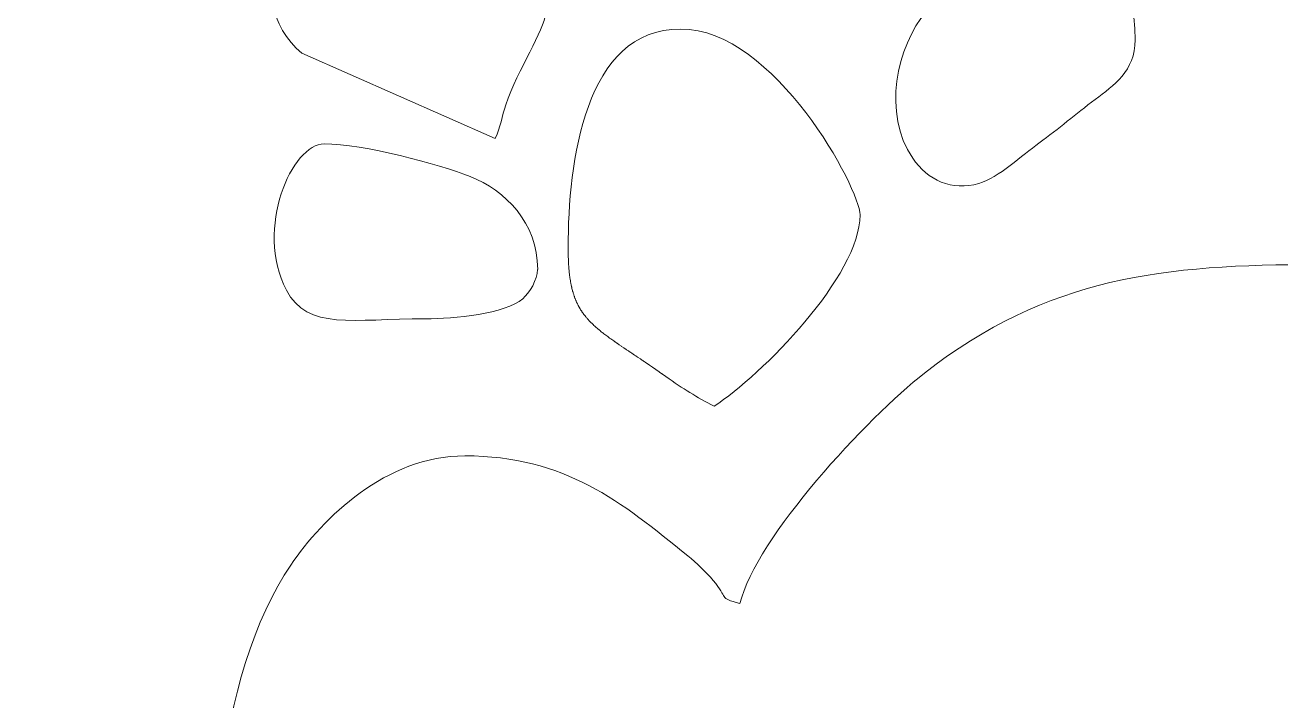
# Model space of a CAD drawing. Header units: centimetres. Extents: x -11.7 to 11.7, y -11.4 to 11.4.
# Drawn here: x 6.334 to 7.071, y -6.797 to -6.4 of the extents above; entities that cross this region are included whole.
import ezdxf

# ---------------------------------------------------------------- set-up
doc = ezdxf.new("R2010")
doc.units = ezdxf.units.CM
doc.header["$MEASUREMENT"] = 0
doc.layers.add('Layer 1', color=7, linetype='Continuous')

msp = doc.modelspace()

# ---------------------------------------------------------------- linework, layer by layer
at = {"layer": 'Layer 1', "lineweight": 9}
for points, knots in [([(0.34511, 11.38151), (0.34511, 11.38151), (11.72662, 11.38151), (11.72662, 11.38151), (11.72662, 11.38151), (11.72662, 11.38151), (11.72662, 11.38151), (11.72662, 11.38151), (11.72662, -11.38151), (11.72662, -11.38151), (11.72662, -11.38151), (11.72662, -11.38151), (11.72662, -11.38151), (11.72662, -11.38151), (0.34511, -11.38151), (0.34511, -11.38151), (0.34511, -11.38151), (0.34511, -11.38151), (0.34511, -11.38151), (0.34511, -11.38151), (0.34511, 11.38151), (0.34511, 11.38151)], [0, 0, 0, 0, 0.142857, 0.142857, 0.142857, 0.285714, 0.285714, 0.285714, 0.428571, 0.428571, 0.428571, 0.571429, 0.571429, 0.571429, 0.714286, 0.714286, 0.714286, 0.857143, 0.857143, 0.857143, 1, 1, 1, 1]), ([(6.63969, -6.39287), (6.62824, -6.3899), (6.59878, -6.35923), (6.58364, -6.34796), (6.58364, -6.34796), (6.58364, -6.34796), (6.58364, -6.34796), (6.57187, -6.33919), (6.54013, -6.30625), (6.52434, -6.30625), (6.52434, -6.30625), (6.52433, -6.30625), (6.52433, -6.30625), (6.48277, -6.30626), (6.4585, -6.38661), (6.49661, -6.41665), (6.49661, -6.41665), (6.49661, -6.41665), (6.49661, -6.41665), (6.49661, -6.41665), (6.61004, -6.46666), (6.61004, -6.46666), (6.61004, -6.46666), (6.61004, -6.46666), (6.61004, -6.46666), (6.61322, -6.46025), (6.61397, -6.45356), (6.6162, -6.44702), (6.6162, -6.44702), (6.6162, -6.44702), (6.6162, -6.44702), (6.62338, -6.42591), (6.63873, -6.40372), (6.63966, -6.39287), (6.63966, -6.39287), (6.63966, -6.39287), (6.63966, -6.39287), (6.63966, -6.39287), (6.63969, -6.39287), (6.63969, -6.39287)], [0, 0, 0, 0, 0.076923, 0.076923, 0.076923, 0.153846, 0.153846, 0.153846, 0.230769, 0.230769, 0.230769, 0.307692, 0.307692, 0.307692, 0.384615, 0.384615, 0.384615, 0.461538, 0.461538, 0.461538, 0.538462, 0.538462, 0.538462, 0.615385, 0.615385, 0.615385, 0.692308, 0.692308, 0.692308, 0.769231, 0.769231, 0.769231, 0.846154, 0.846154, 0.846154, 0.923077, 0.923077, 0.923077, 1, 1, 1, 1]), ([(6.98565, -6.40891), (6.98565, -6.37234), (6.96878, -6.34155), (6.9296, -6.34155), (6.9296, -6.34155), (6.9296, -6.34155), (6.9296, -6.34155), (6.92333, -6.34155), (6.86604, -6.3888), (6.86306, -6.39225), (6.86306, -6.39225), (6.86305, -6.39225), (6.86305, -6.39225), (6.84559, -6.41256), (6.83709, -6.45223), (6.85503, -6.47832), (6.85503, -6.47832), (6.85503, -6.47832), (6.85503, -6.47832), (6.86394, -6.4912), (6.8779, -6.4978), (6.8939, -6.49313), (6.8939, -6.49313), (6.8939, -6.49313), (6.8939, -6.49313), (6.90538, -6.4898), (6.91941, -6.47649), (6.92914, -6.46943), (6.92914, -6.46943), (6.92914, -6.46943), (6.92914, -6.46943), (6.94099, -6.46085), (6.95057, -6.45255), (6.96214, -6.4438), (6.96214, -6.4438), (6.96214, -6.4438), (6.96214, -6.4438), (6.97283, -6.43575), (6.98562, -6.42707), (6.98562, -6.40891), (6.98562, -6.40891), (6.98562, -6.40891), (6.98562, -6.40891), (6.98562, -6.40891), (6.98565, -6.40891), (6.98565, -6.40891)], [0, 0, 0, 0, 0.066667, 0.066667, 0.066667, 0.133333, 0.133333, 0.133333, 0.2, 0.2, 0.2, 0.266667, 0.266667, 0.266667, 0.333333, 0.333333, 0.333333, 0.4, 0.4, 0.4, 0.466667, 0.466667, 0.466667, 0.533333, 0.533333, 0.533333, 0.6, 0.6, 0.6, 0.666667, 0.666667, 0.666667, 0.733333, 0.733333, 0.733333, 0.8, 0.8, 0.8, 0.866667, 0.866667, 0.866667, 0.933333, 0.933333, 0.933333, 1, 1, 1, 1]), ([(6.65631, -6.55906), (6.65636, -6.55921), (6.65641, -6.55935), (6.65646, -6.55949), (6.65646, -6.55949), (6.65646, -6.55949), (6.65646, -6.55949), (6.65657, -6.55982), (6.65669, -6.56014), (6.65682, -6.56046), (6.65682, -6.56046), (6.65682, -6.56046), (6.65682, -6.56046), (6.65682, -6.56047), (6.65687, -6.56061), (6.65687, -6.56061), (6.65687, -6.56061), (6.65687, -6.56061), (6.65687, -6.56061), (6.65701, -6.56098), (6.65716, -6.56134), (6.65731, -6.5617), (6.65731, -6.5617), (6.65731, -6.5617), (6.65731, -6.5617), (6.65736, -6.56183), (6.65742, -6.56195), (6.65747, -6.56207), (6.65747, -6.56207), (6.65747, -6.56207), (6.65747, -6.56207), (6.65757, -6.56231), (6.65767, -6.56255), (6.65778, -6.56278), (6.65778, -6.56278), (6.65778, -6.56278), (6.65778, -6.56278), (6.65784, -6.56291), (6.6579, -6.56303), (6.65796, -6.56315), (6.65796, -6.56315), (6.65796, -6.56315), (6.65796, -6.56315), (6.65806, -6.56338), (6.65817, -6.56361), (6.65828, -6.56383), (6.65828, -6.56383), (6.65828, -6.56383), (6.65828, -6.56383), (6.65828, -6.56383), (6.65848, -6.56423), (6.65848, -6.56423), (6.65848, -6.56423), (6.65848, -6.56423), (6.65848, -6.56423), (6.65858, -6.56443), (6.65868, -6.56463), (6.65879, -6.56483), (6.65879, -6.56483), (6.65879, -6.56483), (6.65879, -6.56483), (6.65879, -6.56483), (6.65903, -6.56528), (6.65903, -6.56528), (6.65903, -6.56528), (6.65903, -6.56528), (6.65903, -6.56528), (6.65913, -6.56546), (6.65922, -6.56564), (6.65932, -6.56581), (6.65932, -6.56581), (6.65932, -6.56581), (6.65932, -6.56581), (6.65932, -6.56581), (6.65959, -6.56628), (6.65959, -6.56628), (6.65959, -6.56628), (6.65959, -6.56628), (6.65959, -6.56628), (6.65969, -6.56645), (6.65979, -6.56662), (6.6599, -6.56679), (6.6599, -6.56679), (6.6599, -6.56679), (6.6599, -6.56679), (6.6599, -6.56679), (6.66016, -6.56722), (6.66016, -6.56722), (6.66016, -6.56722), (6.66016, -6.56723), (6.66016, -6.56723), (6.66028, -6.56741), (6.6604, -6.5676), (6.66052, -6.56778), (6.66052, -6.56778), (6.66052, -6.56778), (6.66052, -6.56778), (6.66052, -6.56778), (6.66077, -6.56816), (6.66077, -6.56816), (6.66077, -6.56816), (6.66077, -6.56817), (6.66077, -6.56817), (6.66089, -6.56835), (6.66101, -6.56852), (6.66114, -6.5687), (6.66114, -6.5687), (6.66114, -6.5687), (6.66114, -6.5687), (6.66123, -6.56884), (6.66132, -6.56897), (6.66142, -6.56911), (6.66142, -6.56911), (6.66142, -6.56911), (6.66142, -6.56911), (6.66153, -6.56927), (6.66166, -6.56943), (6.66177, -6.56959), (6.66177, -6.56959), (6.66177, -6.56959), (6.66177, -6.56959), (6.66188, -6.56974), (6.66198, -6.56988), (6.66209, -6.57002), (6.66209, -6.57002), (6.66209, -6.57002), (6.66209, -6.57002), (6.66231, -6.57031), (6.66253, -6.5706), (6.66276, -6.57089), (6.66276, -6.57089), (6.66276, -6.57089), (6.66276, -6.57089), (6.663, -6.57119), (6.66324, -6.57149), (6.66349, -6.57178), (6.66349, -6.57178), (6.66349, -6.57178), (6.66349, -6.57178), (6.66349, -6.57178), (6.66371, -6.57204), (6.66371, -6.57204), (6.66371, -6.57204), (6.66371, -6.57204), (6.66371, -6.57204), (6.66388, -6.57223), (6.66404, -6.57243), (6.66421, -6.57262), (6.66421, -6.57262), (6.66421, -6.57262), (6.66421, -6.57262), (6.66421, -6.57262), (6.6646, -6.57304), (6.6646, -6.57304), (6.6646, -6.57304), (6.6646, -6.57304), (6.6646, -6.57304), (6.66473, -6.57319), (6.66486, -6.57333), (6.66499, -6.57348), (6.66499, -6.57348), (6.66499, -6.57348), (6.66499, -6.57348), (6.66512, -6.57362), (6.66525, -6.57375), (6.66538, -6.57389), (6.66538, -6.57389), (6.66538, -6.57389), (6.66538, -6.57389), (6.66552, -6.57404), (6.66566, -6.57419), (6.66581, -6.57433), (6.66581, -6.57433), (6.66581, -6.57433), (6.66581, -6.57433), (6.66581, -6.57433), (6.66619, -6.57472), (6.66619, -6.57472), (6.66619, -6.57472), (6.66619, -6.57472), (6.66619, -6.57472), (6.66634, -6.57487), (6.66649, -6.57502), (6.66664, -6.57517), (6.66664, -6.57517), (6.66664, -6.57517), (6.66664, -6.57517), (6.66664, -6.57517), (6.66706, -6.57558), (6.66706, -6.57558), (6.66706, -6.57558), (6.66706, -6.57558), (6.66706, -6.57558), (6.66706, -6.57558), (6.6675, -6.57599), (6.6675, -6.57599), (6.6675, -6.57599), (6.6675, -6.57599), (6.6675, -6.576), (6.6675, -6.576), (6.66793, -6.5764), (6.66793, -6.5764), (6.66793, -6.5764), (6.66793, -6.5764), (6.66793, -6.5764), (6.66793, -6.5764), (6.6684, -6.57683), (6.6684, -6.57683), (6.6684, -6.57683), (6.6684, -6.57683), (6.6684, -6.57683), (6.6684, -6.57683), (6.66885, -6.57724), (6.66885, -6.57724), (6.66885, -6.57724), (6.66885, -6.57724), (6.66885, -6.57724), (6.66885, -6.57724), (6.66934, -6.57767), (6.66934, -6.57767), (6.66934, -6.57767), (6.66934, -6.57767), (6.66934, -6.57767), (6.66934, -6.57767), (6.66978, -6.57805), (6.66978, -6.57805), (6.66978, -6.57805), (6.66978, -6.57805), (6.66978, -6.57805), (6.66997, -6.57822), (6.67018, -6.57839), (6.67038, -6.57856), (6.67038, -6.57856), (6.67038, -6.57856), (6.67038, -6.57857), (6.67038, -6.57857), (6.67074, -6.57887), (6.67074, -6.57887), (6.67074, -6.57887), (6.67074, -6.57887), (6.67074, -6.57887), (6.67074, -6.57887), (6.67077, -6.57889), (6.67077, -6.57889), (6.67077, -6.57889), (6.67077, -6.57889), (6.67077, -6.57889), (6.67108, -6.57915), (6.6714, -6.57941), (6.67172, -6.57967), (6.67172, -6.57967), (6.67172, -6.57967), (6.67172, -6.57967), (6.67172, -6.57967), (6.67175, -6.5797), (6.67175, -6.5797), (6.67175, -6.5797), (6.67175, -6.5797), (6.67175, -6.5797), (6.67175, -6.5797), (6.67178, -6.57972), (6.67178, -6.57972), (6.67178, -6.57972), (6.67178, -6.57972), (6.67178, -6.57972), (6.67211, -6.57999), (6.67244, -6.58025), (6.67277, -6.58052), (6.67277, -6.58052), (6.67277, -6.58052), (6.67277, -6.58052), (6.67277, -6.58052), (6.67317, -6.58083), (6.67317, -6.58083), (6.67317, -6.58083), (6.67317, -6.58083), (6.67317, -6.58083), (6.67317, -6.58083), (6.67383, -6.58134), (6.67383, -6.58134), (6.67383, -6.58134), (6.67383, -6.58134), (6.67383, -6.58134), (6.67383, -6.58134), (6.67431, -6.58171), (6.67431, -6.58171), (6.67431, -6.58171), (6.67431, -6.58171), (6.67431, -6.58171), (6.67431, -6.58171), (6.67492, -6.58216), (6.67492, -6.58216), (6.67492, -6.58216), (6.67492, -6.58216), (6.67492, -6.58217), (6.67492, -6.58217), (6.67549, -6.5826), (6.67549, -6.5826), (6.67549, -6.5826), (6.67549, -6.5826), (6.67549, -6.5826), (6.67549, -6.5826), (6.67603, -6.58299), (6.67603, -6.58299), (6.67603, -6.58299), (6.67603, -6.58299), (6.67603, -6.58299), (6.67603, -6.58299), (6.67665, -6.58345), (6.67665, -6.58345), (6.67665, -6.58345), (6.67665, -6.58345), (6.67665, -6.58345), (6.67665, -6.58345), (6.67718, -6.58383), (6.67718, -6.58383), (6.67718, -6.58383), (6.67718, -6.58383), (6.67718, -6.58383), (6.67718, -6.58383), (6.6778, -6.58428), (6.6778, -6.58428), (6.6778, -6.58428), (6.6778, -6.58428), (6.6778, -6.58428), (6.6778, -6.58428), (6.67845, -6.58475), (6.67845, -6.58475), (6.67845, -6.58475), (6.67845, -6.58475), (6.67845, -6.58475), (6.67845, -6.58475), (6.67899, -6.58513), (6.67899, -6.58513), (6.67899, -6.58513), (6.67899, -6.58513), (6.67899, -6.58513), (6.67899, -6.58513), (6.67959, -6.58555), (6.67959, -6.58555), (6.67959, -6.58555), (6.67959, -6.58555), (6.67959, -6.58556), (6.67959, -6.58556), (6.68031, -6.58606), (6.68031, -6.58606), (6.68031, -6.58606), (6.68031, -6.58606), (6.68031, -6.58606), (6.68031, -6.58606), (6.68037, -6.5861), (6.68037, -6.5861), (6.68037, -6.5861), (6.68037, -6.5861), (6.68037, -6.5861), (6.68037, -6.5861), (6.68142, -6.58683), (6.68142, -6.58683), (6.68142, -6.58683), (6.68142, -6.58683), (6.68142, -6.58683), (6.68142, -6.58683), (6.68159, -6.58695), (6.68159, -6.58695), (6.68159, -6.58695), (6.68159, -6.58695), (6.68159, -6.58695), (6.68159, -6.58695), (6.6828, -6.58777), (6.6828, -6.58777), (6.6828, -6.58777), (6.6828, -6.58777), (6.6828, -6.58777), (6.6828, -6.58777), (6.68284, -6.5878), (6.68284, -6.5878), (6.68284, -6.5878), (6.68284, -6.5878), (6.68284, -6.5878), (6.68284, -6.5878), (6.68412, -6.58868), (6.68412, -6.58868), (6.68412, -6.58868), (6.68412, -6.58868), (6.68412, -6.58868), (6.68412, -6.58868), (6.68421, -6.58874), (6.68421, -6.58874), (6.68421, -6.58874), (6.68421, -6.58874), (6.68421, -6.58874), (6.68421, -6.58874), (6.68543, -6.58956), (6.68543, -6.58956), (6.68543, -6.58956), (6.68543, -6.58956), (6.68543, -6.58956), (6.68543, -6.58956), (6.68566, -6.58972), (6.68566, -6.58972), (6.68566, -6.58972), (6.68566, -6.58972), (6.68566, -6.58972), (6.68566, -6.58972), (6.68677, -6.59047), (6.68677, -6.59047), (6.68677, -6.59047), (6.68677, -6.59047), (6.68677, -6.59047), (6.68677, -6.59047), (6.68715, -6.59072), (6.68715, -6.59072), (6.68715, -6.59072), (6.68715, -6.59072), (6.68715, -6.59072), (6.68715, -6.59072), (6.68815, -6.59139), (6.68815, -6.59139), (6.68815, -6.59139), (6.68815, -6.59139), (6.68815, -6.59139), (6.68815, -6.59139), (6.68868, -6.59175), (6.68868, -6.59175), (6.68868, -6.59175), (6.68868, -6.59175), (6.68868, -6.59175), (6.68868, -6.59175), (6.68956, -6.59233), (6.68956, -6.59233), (6.68956, -6.59233), (6.68956, -6.59233), (6.68956, -6.59234), (6.68956, -6.59234), (6.69025, -6.5928), (6.69025, -6.5928), (6.69025, -6.5928), (6.69025, -6.5928), (6.69025, -6.5928), (6.69025, -6.5928), (6.691, -6.5933), (6.691, -6.5933), (6.691, -6.5933), (6.691, -6.5933), (6.691, -6.5933), (6.691, -6.5933), (6.69186, -6.59387), (6.69186, -6.59387), (6.69186, -6.59387), (6.69186, -6.59387), (6.69186, -6.59387), (6.69186, -6.59387), (6.69247, -6.59428), (6.69247, -6.59428), (6.69247, -6.59428), (6.69247, -6.59428), (6.69247, -6.59429), (6.69247, -6.59429), (6.69351, -6.59498), (6.69351, -6.59498), (6.69351, -6.59498), (6.69351, -6.59498), (6.69351, -6.59498), (6.69351, -6.59498), (6.69398, -6.59529), (6.69398, -6.59529), (6.69398, -6.59529), (6.69398, -6.59529), (6.69398, -6.5953), (6.69398, -6.5953), (6.6952, -6.59611), (6.6952, -6.59611), (6.6952, -6.59611), (6.6952, -6.59611), (6.6952, -6.59611), (6.6952, -6.59611), (6.6952, -6.59611), (6.6952, -6.59611), (6.6952, -6.59611), (6.6952, -6.59611), (6.6952, -6.59611), (6.6952, -6.59611), (6.69552, -6.59633), (6.69552, -6.59633), (6.69552, -6.59633), (6.69552, -6.59633), (6.69552, -6.59633), (6.69552, -6.59633), (6.69594, -6.59662), (6.69594, -6.59662), (6.69594, -6.59662), (6.69594, -6.59662), (6.69594, -6.59662), (6.69594, -6.59662), (6.69599, -6.59664), (6.69599, -6.59664), (6.69599, -6.59664), (6.69599, -6.59664), (6.69599, -6.59664), (6.69599, -6.59665), (6.69603, -6.59667), (6.69603, -6.59667), (6.69603, -6.59667), (6.69603, -6.59667), (6.69603, -6.59667), (6.69603, -6.59667), (6.69607, -6.5967), (6.69607, -6.5967), (6.69607, -6.5967), (6.69607, -6.5967), (6.69607, -6.5967), (6.69607, -6.5967), (6.69611, -6.59673), (6.69611, -6.59673), (6.69611, -6.59673), (6.69611, -6.59673), (6.69611, -6.59673), (6.69611, -6.59673), (6.69616, -6.59676), (6.69616, -6.59676), (6.69616, -6.59676), (6.69616, -6.59676), (6.69616, -6.59676), (6.69616, -6.59676), (6.6962, -6.59679), (6.6962, -6.59679), (6.6962, -6.59679), (6.6962, -6.59679), (6.6962, -6.59679), (6.6962, -6.59679), (6.69624, -6.59682), (6.69624, -6.59682), (6.69624, -6.59682), (6.69624, -6.59682), (6.69624, -6.59682), (6.69624, -6.59682), (6.69628, -6.59684), (6.69628, -6.59684), (6.69628, -6.59684), (6.69628, -6.59684), (6.69628, -6.59684), (6.69628, -6.59684), (6.69633, -6.59687), (6.69633, -6.59687), (6.69633, -6.59687), (6.69633, -6.59687), (6.69633, -6.59687), (6.69633, -6.59687), (6.69637, -6.5969), (6.69637, -6.5969), (6.69637, -6.5969), (6.69637, -6.5969), (6.69637, -6.5969), (6.69637, -6.5969), (6.69645, -6.59696), (6.69645, -6.59696), (6.69645, -6.59696), (6.69645, -6.59696), (6.69645, -6.59696), (6.69645, -6.59696), (6.6965, -6.59699), (6.6965, -6.59699), (6.6965, -6.59699), (6.6965, -6.59699), (6.6965, -6.59699), (6.6965, -6.59699), (6.69658, -6.59704), (6.69658, -6.59704), (6.69658, -6.59704), (6.69658, -6.59704), (6.69658, -6.59704), (6.69658, -6.59705), (6.69662, -6.59707), (6.69662, -6.59707), (6.69662, -6.59707), (6.69662, -6.59707), (6.69662, -6.59707), (6.69662, -6.59707), (6.69705, -6.59736), (6.69705, -6.59736), (6.69705, -6.59736), (6.69705, -6.59736), (6.69705, -6.59736), (6.69705, -6.59736), (6.6971, -6.59739), (6.6971, -6.59739), (6.6971, -6.59739), (6.6971, -6.59739), (6.6971, -6.59739), (6.6971, -6.59739), (6.69714, -6.59742), (6.69714, -6.59742), (6.69714, -6.59742), (6.69714, -6.59742), (6.69714, -6.59742), (6.69714, -6.59742), (6.69718, -6.59745), (6.69718, -6.59745), (6.69718, -6.59745), (6.69718, -6.59745), (6.69718, -6.59745), (6.69718, -6.59745), (6.69722, -6.59748), (6.69722, -6.59748), (6.69722, -6.59748), (6.69722, -6.59748), (6.69722, -6.59748), (6.69722, -6.59748), (6.69727, -6.59751), (6.69727, -6.59751), (6.69727, -6.59751), (6.69727, -6.59751), (6.69727, -6.59751), (6.69727, -6.59751), (6.69731, -6.59754), (6.69731, -6.59754), (6.69731, -6.59754), (6.69731, -6.59754), (6.69731, -6.59754), (6.69731, -6.59754), (6.69735, -6.59757), (6.69735, -6.59757), (6.69735, -6.59757), (6.69735, -6.59757), (6.69735, -6.59757), (6.69735, -6.59757), (6.6974, -6.59759), (6.6974, -6.59759), (6.6974, -6.59759), (6.6974, -6.5976), (6.6974, -6.5976), (6.6974, -6.5976), (6.69744, -6.59762), (6.69744, -6.59762), (6.69744, -6.59762), (6.69744, -6.59762), (6.69744, -6.59762), (6.69744, -6.59762), (6.69748, -6.59765), (6.69748, -6.59765), (6.69748, -6.59765), (6.69748, -6.59765), (6.69748, -6.59765), (6.69748, -6.59765), (6.69753, -6.59768), (6.69753, -6.59768), (6.69753, -6.59768), (6.69753, -6.59768), (6.69753, -6.59768), (6.69753, -6.59768), (6.69757, -6.59771), (6.69757, -6.59771), (6.69757, -6.59771), (6.69757, -6.59771), (6.69757, -6.59771), (6.69757, -6.59771), (6.69761, -6.59774), (6.69761, -6.59774), (6.69761, -6.59774), (6.69761, -6.59774), (6.69761, -6.59774), (6.69761, -6.59774), (6.69766, -6.59777), (6.69766, -6.59777), (6.69766, -6.59777), (6.69766, -6.59777), (6.69766, -6.59777), (6.69766, -6.59777), (6.6977, -6.5978), (6.6977, -6.5978), (6.6977, -6.5978), (6.6977, -6.5978), (6.6977, -6.5978), (6.6977, -6.5978), (6.69774, -6.59783), (6.69774, -6.59783), (6.69774, -6.59783), (6.69774, -6.59783), (6.69774, -6.59783), (6.69774, -6.59783), (6.69779, -6.59786), (6.69779, -6.59786), (6.69779, -6.59786), (6.69779, -6.59786), (6.69779, -6.59786), (6.69779, -6.59786), (6.69783, -6.59789), (6.69783, -6.59789), (6.69783, -6.59789), (6.69783, -6.59789), (6.69783, -6.59789), (6.69783, -6.59789), (6.69792, -6.59795), (6.69792, -6.59795), (6.69792, -6.59795), (6.69792, -6.59795), (6.69792, -6.59795), (6.69792, -6.59795), (6.69796, -6.59797), (6.69796, -6.59797), (6.69796, -6.59797), (6.69796, -6.59797), (6.69796, -6.59797), (6.69796, -6.59798), (6.69805, -6.59803), (6.69805, -6.59803), (6.69805, -6.59803), (6.69805, -6.59803), (6.69805, -6.59803), (6.69805, -6.59803), (6.69809, -6.59806), (6.69809, -6.59806), (6.69809, -6.59806), (6.69809, -6.59806), (6.69809, -6.59806), (6.69809, -6.59806), (6.69822, -6.59815), (6.69822, -6.59815), (6.69822, -6.59815), (6.69822, -6.59815), (6.69822, -6.59815), (6.69822, -6.59815), (6.69826, -6.59818), (6.69826, -6.59818), (6.69826, -6.59818), (6.69826, -6.59818), (6.69826, -6.59818), (6.69826, -6.59818), (6.69835, -6.59824), (6.69835, -6.59824), (6.69835, -6.59824), (6.69835, -6.59824), (6.69835, -6.59824), (6.69835, -6.59824), (6.69839, -6.59827), (6.69839, -6.59827), (6.69839, -6.59827), (6.69839, -6.59827), (6.69839, -6.59827), (6.69839, -6.59827), (6.69844, -6.5983), (6.69844, -6.5983), (6.69844, -6.5983), (6.69844, -6.5983), (6.69844, -6.5983), (6.69844, -6.5983), (6.69848, -6.59833), (6.69848, -6.59833), (6.69848, -6.59833), (6.69848, -6.59833), (6.69848, -6.59833), (6.69848, -6.59833), (6.69853, -6.59836), (6.69853, -6.59836), (6.69853, -6.59836), (6.69853, -6.59836), (6.69853, -6.59836), (6.69853, -6.59836), (6.69857, -6.59839), (6.69857, -6.59839), (6.69857, -6.59839), (6.69857, -6.59839), (6.69857, -6.59839), (6.69857, -6.59839), (6.69861, -6.59842), (6.69861, -6.59842), (6.69861, -6.59842), (6.69861, -6.59842), (6.69861, -6.59842), (6.69861, -6.59842), (6.69866, -6.59845), (6.69866, -6.59845), (6.69866, -6.59845), (6.69866, -6.59845), (6.69866, -6.59845), (6.69866, -6.59845), (6.6987, -6.59848), (6.6987, -6.59848), (6.6987, -6.59848), (6.6987, -6.59848), (6.6987, -6.59848), (6.6987, -6.59848), (6.70052, -6.59971), (6.70052, -6.59971), (6.70052, -6.59971), (6.70052, -6.59971), (6.70052, -6.59971), (6.70052, -6.59971), (6.70052, -6.59971), (6.70052, -6.59971), (6.70052, -6.59971), (6.70052, -6.59971), (6.70052, -6.59971), (6.70052, -6.59971), (6.70237, -6.60098), (6.70237, -6.60098), (6.70237, -6.60098), (6.70237, -6.60098), (6.70237, -6.60098), (6.70237, -6.60098), (6.70427, -6.60229), (6.70427, -6.60229), (6.70427, -6.60229), (6.70427, -6.60229), (6.70427, -6.60229), (6.70427, -6.60229), (6.70621, -6.60364), (6.70621, -6.60364), (6.70621, -6.60364), (6.70621, -6.60364), (6.70621, -6.60364), (6.70621, -6.60364), (6.70624, -6.60366), (6.70624, -6.60366), (6.70624, -6.60366), (6.70624, -6.60366), (6.70624, -6.60366), (6.70624, -6.60366), (6.70628, -6.60368), (6.70628, -6.60368), (6.70628, -6.60368), (6.70628, -6.60368), (6.70628, -6.60368), (6.70628, -6.60368), (6.70631, -6.6037), (6.70631, -6.6037), (6.70631, -6.6037), (6.70631, -6.6037), (6.70631, -6.6037), (6.70631, -6.6037), (6.70634, -6.60372), (6.70634, -6.60372), (6.70634, -6.60372), (6.70634, -6.60372), (6.70634, -6.60372), (6.70634, -6.60372), (6.7064, -6.60377), (6.7064, -6.60377), (6.7064, -6.60377), (6.7064, -6.60377), (6.7064, -6.60377), (6.7064, -6.60377), (6.70643, -6.60379), (6.70643, -6.60379), (6.70643, -6.60379), (6.70643, -6.60379), (6.70643, -6.60379), (6.70643, -6.60379), (6.70782, -6.60476), (6.70782, -6.60476), (6.70782, -6.60476), (6.70782, -6.60476), (6.70782, -6.60476), (6.70782, -6.60477), (6.70786, -6.60479), (6.70786, -6.60479), (6.70786, -6.60479), (6.70786, -6.60479), (6.70786, -6.60479), (6.70786, -6.60479), (6.70789, -6.60481), (6.70789, -6.60481), (6.70789, -6.60481), (6.70789, -6.60481), (6.70789, -6.60481), (6.70789, -6.60481), (6.70792, -6.60483), (6.70792, -6.60483), (6.70792, -6.60483), (6.70792, -6.60483), (6.70792, -6.60483), (6.70792, -6.60483), (6.70795, -6.60485), (6.70795, -6.60485), (6.70795, -6.60485), (6.70795, -6.60485), (6.70795, -6.60485), (6.70795, -6.60485), (6.70801, -6.6049), (6.70801, -6.6049), (6.70801, -6.6049), (6.70801, -6.6049), (6.70801, -6.6049), (6.70801, -6.6049), (6.70804, -6.60492), (6.70804, -6.60492), (6.70804, -6.60492), (6.70804, -6.60492), (6.70804, -6.60492), (6.70804, -6.60492), (6.70807, -6.60494), (6.70807, -6.60494), (6.70807, -6.60494), (6.70807, -6.60494), (6.70807, -6.60494), (6.70807, -6.60494), (6.70811, -6.60496), (6.70811, -6.60496), (6.70811, -6.60496), (6.70811, -6.60496), (6.70811, -6.60496), (6.70811, -6.60496), (6.70814, -6.60498), (6.70814, -6.60498), (6.70814, -6.60498), (6.70814, -6.60498), (6.70814, -6.60499), (6.70814, -6.60499), (6.70817, -6.60501), (6.70817, -6.60501), (6.70817, -6.60501), (6.70817, -6.60501), (6.70817, -6.60501), (6.70817, -6.60501), (6.7082, -6.60503), (6.7082, -6.60503), (6.7082, -6.60503), (6.7082, -6.60503), (6.7082, -6.60503), (6.7082, -6.60503), (6.70823, -6.60505), (6.70823, -6.60505), (6.70823, -6.60505), (6.70823, -6.60505), (6.70823, -6.60505), (6.70823, -6.60505), (6.70826, -6.60507), (6.70826, -6.60507), (6.70826, -6.60507), (6.70826, -6.60507), (6.70826, -6.60507), (6.70826, -6.60507), (6.70829, -6.6051), (6.70829, -6.6051), (6.70829, -6.6051), (6.70829, -6.6051), (6.70829, -6.6051), (6.70829, -6.6051), (6.70833, -6.60512), (6.70833, -6.60512), (6.70833, -6.60512), (6.70833, -6.60512), (6.70833, -6.60512), (6.70833, -6.60512), (6.70836, -6.60514), (6.70836, -6.60514), (6.70836, -6.60514), (6.70836, -6.60514), (6.70836, -6.60514), (6.70836, -6.60514), (6.70842, -6.60518), (6.70842, -6.60518), (6.70842, -6.60518), (6.70842, -6.60518), (6.70842, -6.60518), (6.70842, -6.60518), (6.70845, -6.6052), (6.70845, -6.6052), (6.70845, -6.6052), (6.70845, -6.6052), (6.70845, -6.60521), (6.70845, -6.60521), (6.70997, -6.60628), (6.70997, -6.60628), (6.70997, -6.60628), (6.70997, -6.60628), (6.70997, -6.60628), (6.70997, -6.60628), (6.71001, -6.6063), (6.71001, -6.6063), (6.71001, -6.6063), (6.71001, -6.6063), (6.71001, -6.6063), (6.71001, -6.6063), (6.71007, -6.60635), (6.71007, -6.60635), (6.71007, -6.60635), (6.71007, -6.60635), (6.71007, -6.60635), (6.71007, -6.60635), (6.7101, -6.60637), (6.7101, -6.60637), (6.7101, -6.60637), (6.7101, -6.60637), (6.7101, -6.60637), (6.7101, -6.60637), (6.71013, -6.60639), (6.71013, -6.60639), (6.71013, -6.60639), (6.71013, -6.60639), (6.71013, -6.60639), (6.71013, -6.60639), (6.71016, -6.60642), (6.71016, -6.60642), (6.71016, -6.60642), (6.71016, -6.60642), (6.71016, -6.60642), (6.71016, -6.60642), (6.7102, -6.60644), (6.7102, -6.60644), (6.7102, -6.60644), (6.7102, -6.60644), (6.7102, -6.60644), (6.7102, -6.60644), (6.71023, -6.60646), (6.71023, -6.60646), (6.71023, -6.60646), (6.71023, -6.60646), (6.71023, -6.60646), (6.72031, -6.6136), (6.72817, -6.61853), (6.7385, -6.62385), (6.7385, -6.62385), (6.7385, -6.62385), (6.7385, -6.62385), (6.76635, -6.60572), (6.82416, -6.54727), (6.82416, -6.51158), (6.82416, -6.51158), (6.82416, -6.51158), (6.82416, -6.51158), (6.82416, -6.51158), (6.82418, -6.51158), (6.82418, -6.51158), (6.82418, -6.51158), (6.82418, -6.51158), (6.82418, -6.51158), (6.82418, -6.49681), (6.77414, -6.4025), (6.71873, -6.4025), (6.71873, -6.4025), (6.71873, -6.4025), (6.71873, -6.4025), (6.66246, -6.4025), (6.65283, -6.48085), (6.65283, -6.53082), (6.65283, -6.53082), (6.65283, -6.53082), (6.65283, -6.53082), (6.65283, -6.53082), (6.65283, -6.53085), (6.65283, -6.53085), (6.65283, -6.53085), (6.65283, -6.53085), (6.65283, -6.53085), (6.65283, -6.53085), (6.65283, -6.53088), (6.65283, -6.53088), (6.65283, -6.53088), (6.65283, -6.53088), (6.65283, -6.53088), (6.65283, -6.53088), (6.65283, -6.53091), (6.65283, -6.53091), (6.65283, -6.53091), (6.65283, -6.53091), (6.65283, -6.53091), (6.65283, -6.53154), (6.65283, -6.53216), (6.65284, -6.53277), (6.65284, -6.53277), (6.65284, -6.53277), (6.65284, -6.53277), (6.65284, -6.53278), (6.65284, -6.53286), (6.65284, -6.53286), (6.65284, -6.53286), (6.65284, -6.53286), (6.65284, -6.53286), (6.65284, -6.53286), (6.65284, -6.53289), (6.65284, -6.53289), (6.65284, -6.53289), (6.65284, -6.53289), (6.65284, -6.53289), (6.65284, -6.53289), (6.65285, -6.53338), (6.65285, -6.53338), (6.65285, -6.53338), (6.65285, -6.53338), (6.65285, -6.53338), (6.65285, -6.53382), (6.65286, -6.53425), (6.65286, -6.53467), (6.65286, -6.53467), (6.65286, -6.53467), (6.65286, -6.53467), (6.65286, -6.53467), (6.65288, -6.53539), (6.65288, -6.53539), (6.65288, -6.53539), (6.65288, -6.53539), (6.65288, -6.53539), (6.65288, -6.53539), (6.65291, -6.53654), (6.65291, -6.53654), (6.65291, -6.53654), (6.65291, -6.53654), (6.65291, -6.53654), (6.65291, -6.53654), (6.65294, -6.53724), (6.65294, -6.53724), (6.65294, -6.53724), (6.65294, -6.53724), (6.65294, -6.53724), (6.65294, -6.53724), (6.65298, -6.5383), (6.65298, -6.5383), (6.65298, -6.5383), (6.65298, -6.5383), (6.65298, -6.53831), (6.65298, -6.53831), (6.65301, -6.53904), (6.65301, -6.53904), (6.65301, -6.53904), (6.65301, -6.53904), (6.65301, -6.53904), (6.65301, -6.53904), (6.65307, -6.54006), (6.65307, -6.54006), (6.65307, -6.54006), (6.65307, -6.54006), (6.65307, -6.54007), (6.65307, -6.54007), (6.65311, -6.5408), (6.65311, -6.5408), (6.65311, -6.5408), (6.65311, -6.5408), (6.65311, -6.5408), (6.65311, -6.5408), (6.65317, -6.5417), (6.65317, -6.5417), (6.65317, -6.5417), (6.65317, -6.5417), (6.65317, -6.5417), (6.65317, -6.5417), (6.65322, -6.54247), (6.65322, -6.54247), (6.65322, -6.54247), (6.65322, -6.54247), (6.65322, -6.54247), (6.65325, -6.54279), (6.65327, -6.5431), (6.6533, -6.54342), (6.6533, -6.54342), (6.6533, -6.54342), (6.6533, -6.54342), (6.6533, -6.54342), (6.65336, -6.54406), (6.65336, -6.54406), (6.65336, -6.54406), (6.65336, -6.54406), (6.65336, -6.54406), (6.65339, -6.5444), (6.65342, -6.54474), (6.65346, -6.54507), (6.65346, -6.54507), (6.65346, -6.54507), (6.65346, -6.54507), (6.65346, -6.54507), (6.65351, -6.54563), (6.65351, -6.54563), (6.65351, -6.54563), (6.65351, -6.54563), (6.65351, -6.54563), (6.65356, -6.54604), (6.6536, -6.54645), (6.65365, -6.54685), (6.65365, -6.54685), (6.65365, -6.54685), (6.65365, -6.54685), (6.65365, -6.54685), (6.65369, -6.54714), (6.65369, -6.54714), (6.65369, -6.54714), (6.65369, -6.54714), (6.65369, -6.54714), (6.65375, -6.54764), (6.65381, -6.54812), (6.65388, -6.5486), (6.65388, -6.5486), (6.65388, -6.5486), (6.65388, -6.5486), (6.65388, -6.54861), (6.65389, -6.54865), (6.65389, -6.54865), (6.65389, -6.54865), (6.65389, -6.54865), (6.65389, -6.54865), (6.65389, -6.54865), (6.65394, -6.54901), (6.65394, -6.54901), (6.65394, -6.54901), (6.65394, -6.54901), (6.65394, -6.54901), (6.654, -6.54936), (6.65405, -6.54971), (6.65411, -6.55005), (6.65411, -6.55005), (6.65411, -6.55005), (6.65411, -6.55005), (6.65411, -6.55005), (6.6542, -6.55058), (6.6542, -6.55058), (6.6542, -6.55058), (6.6542, -6.55058), (6.6542, -6.55058), (6.65425, -6.55087), (6.6543, -6.55116), (6.65435, -6.55144), (6.65435, -6.55144), (6.65435, -6.55144), (6.65435, -6.55144), (6.65435, -6.55144), (6.65445, -6.55198), (6.65445, -6.55198), (6.65445, -6.55198), (6.65445, -6.55198), (6.65445, -6.55198), (6.6545, -6.55226), (6.65456, -6.55253), (6.65462, -6.55281), (6.65462, -6.55281), (6.65462, -6.55281), (6.65462, -6.55281), (6.65462, -6.55281), (6.65473, -6.55336), (6.65473, -6.55336), (6.65473, -6.55336), (6.65473, -6.55336), (6.65473, -6.55336), (6.65479, -6.5536), (6.65484, -6.55384), (6.65489, -6.55408), (6.65489, -6.55408), (6.65489, -6.55408), (6.65489, -6.55408), (6.65489, -6.55408), (6.65504, -6.5547), (6.65504, -6.5547), (6.65504, -6.5547), (6.65504, -6.5547), (6.65504, -6.5547), (6.65504, -6.5547), (6.65521, -6.55536), (6.65521, -6.55536), (6.65521, -6.55536), (6.65521, -6.55536), (6.65521, -6.55536), (6.65521, -6.55536), (6.65535, -6.55593), (6.65535, -6.55593), (6.65535, -6.55593), (6.65535, -6.55593), (6.65535, -6.55593), (6.65542, -6.55616), (6.65548, -6.55639), (6.65555, -6.55662), (6.65555, -6.55662), (6.65555, -6.55662), (6.65555, -6.55662), (6.65555, -6.55662), (6.6557, -6.55716), (6.6557, -6.55716), (6.6557, -6.55716), (6.6557, -6.55716), (6.6557, -6.55716), (6.65577, -6.55738), (6.65584, -6.5576), (6.6559, -6.55782), (6.6559, -6.55782), (6.6559, -6.55782), (6.6559, -6.55782), (6.6559, -6.55782), (6.65607, -6.55835), (6.65607, -6.55835), (6.65607, -6.55835), (6.65607, -6.55835), (6.65607, -6.55835), (6.65615, -6.55859), (6.65623, -6.55883), (6.65631, -6.55906)], [0, 0, 0, 0, 0.002342, 0.002342, 0.002342, 0.004684, 0.004684, 0.004684, 0.007026, 0.007026, 0.007026, 0.009368, 0.009368, 0.009368, 0.01171, 0.01171, 0.01171, 0.014052, 0.014052, 0.014052, 0.016393, 0.016393, 0.016393, 0.018735, 0.018735, 0.018735, 0.021077, 0.021077, 0.021077, 0.023419, 0.023419, 0.023419, 0.025761, 0.025761, 0.025761, 0.028103, 0.028103, 0.028103, 0.030445, 0.030445, 0.030445, 0.032787, 0.032787, 0.032787, 0.035129, 0.035129, 0.035129, 0.037471, 0.037471, 0.037471, 0.039813, 0.039813, 0.039813, 0.042155, 0.042155, 0.042155, 0.044496, 0.044496, 0.044496, 0.046838, 0.046838, 0.046838, 0.04918, 0.04918, 0.04918, 0.051522, 0.051522, 0.051522, 0.053864, 0.053864, 0.053864, 0.056206, 0.056206, 0.056206, 0.058548, 0.058548, 0.058548, 0.06089, 0.06089, 0.06089, 0.063232, 0.063232, 0.063232, 0.065574, 0.065574, 0.065574, 0.067916, 0.067916, 0.067916, 0.070258, 0.070258, 0.070258, 0.0726, 0.0726, 0.0726, 0.074941, 0.074941, 0.074941, 0.077283, 0.077283, 0.077283, 0.079625, 0.079625, 0.079625, 0.081967, 0.081967, 0.081967, 0.084309, 0.084309, 0.084309, 0.086651, 0.086651, 0.086651, 0.088993, 0.088993, 0.088993, 0.091335, 0.091335, 0.091335, 0.093677, 0.093677, 0.093677, 0.096019, 0.096019, 0.096019, 0.098361, 0.098361, 0.098361, 0.100703, 0.100703, 0.100703, 0.103044, 0.103044, 0.103044, 0.105386, 0.105386, 0.105386, 0.107728, 0.107728, 0.107728, 0.11007, 0.11007, 0.11007, 0.112412, 0.112412, 0.112412, 0.114754, 0.114754, 0.114754, 0.117096, 0.117096, 0.117096, 0.119438, 0.119438, 0.119438, 0.12178, 0.12178, 0.12178, 0.124122, 0.124122, 0.124122, 0.126464, 0.126464, 0.126464, 0.128806, 0.128806, 0.128806, 0.131148, 0.131148, 0.131148, 0.133489, 0.133489, 0.133489, 0.135831, 0.135831, 0.135831, 0.138173, 0.138173, 0.138173, 0.140515, 0.140515, 0.140515, 0.142857, 0.142857, 0.142857, 0.145199, 0.145199, 0.145199, 0.147541, 0.147541, 0.147541, 0.149883, 0.149883, 0.149883, 0.152225, 0.152225, 0.152225, 0.154567, 0.154567, 0.154567, 0.156909, 0.156909, 0.156909, 0.159251, 0.159251, 0.159251, 0.161593, 0.161593, 0.161593, 0.163934, 0.163934, 0.163934, 0.166276, 0.166276, 0.166276, 0.168618, 0.168618, 0.168618, 0.17096, 0.17096, 0.17096, 0.173302, 0.173302, 0.173302, 0.175644, 0.175644, 0.175644, 0.177986, 0.177986, 0.177986, 0.180328, 0.180328, 0.180328, 0.18267, 0.18267, 0.18267, 0.185012, 0.185012, 0.185012, 0.187354, 0.187354, 0.187354, 0.189696, 0.189696, 0.189696, 0.192037, 0.192037, 0.192037, 0.194379, 0.194379, 0.194379, 0.196721, 0.196721, 0.196721, 0.199063, 0.199063, 0.199063, 0.201405, 0.201405, 0.201405, 0.203747, 0.203747, 0.203747, 0.206089, 0.206089, 0.206089, 0.208431, 0.208431, 0.208431, 0.210773, 0.210773, 0.210773, 0.213115, 0.213115, 0.213115, 0.215457, 0.215457, 0.215457, 0.217799, 0.217799, 0.217799, 0.220141, 0.220141, 0.220141, 0.222482, 0.222482, 0.222482, 0.224824, 0.224824, 0.224824, 0.227166, 0.227166, 0.227166, 0.229508, 0.229508, 0.229508, 0.23185, 0.23185, 0.23185, 0.234192, 0.234192, 0.234192, 0.236534, 0.236534, 0.236534, 0.238876, 0.238876, 0.238876, 0.241218, 0.241218, 0.241218, 0.24356, 0.24356, 0.24356, 0.245902, 0.245902, 0.245902, 0.248244, 0.248244, 0.248244, 0.250585, 0.250585, 0.250585, 0.252927, 0.252927, 0.252927, 0.255269, 0.255269, 0.255269, 0.257611, 0.257611, 0.257611, 0.259953, 0.259953, 0.259953, 0.262295, 0.262295, 0.262295, 0.264637, 0.264637, 0.264637, 0.266979, 0.266979, 0.266979, 0.269321, 0.269321, 0.269321, 0.271663, 0.271663, 0.271663, 0.274005, 0.274005, 0.274005, 0.276347, 0.276347, 0.276347, 0.278689, 0.278689, 0.278689, 0.28103, 0.28103, 0.28103, 0.283372, 0.283372, 0.283372, 0.285714, 0.285714, 0.285714, 0.288056, 0.288056, 0.288056, 0.290398, 0.290398, 0.290398, 0.29274, 0.29274, 0.29274, 0.295082, 0.295082, 0.295082, 0.297424, 0.297424, 0.297424, 0.299766, 0.299766, 0.299766, 0.302108, 0.302108, 0.302108, 0.30445, 0.30445, 0.30445, 0.306792, 0.306792, 0.306792, 0.309133, 0.309133, 0.309133, 0.311475, 0.311475, 0.311475, 0.313817, 0.313817, 0.313817, 0.316159, 0.316159, 0.316159, 0.318501, 0.318501, 0.318501, 0.320843, 0.320843, 0.320843, 0.323185, 0.323185, 0.323185, 0.325527, 0.325527, 0.325527, 0.327869, 0.327869, 0.327869, 0.330211, 0.330211, 0.330211, 0.332553, 0.332553, 0.332553, 0.334895, 0.334895, 0.334895, 0.337237, 0.337237, 0.337237, 0.339578, 0.339578, 0.339578, 0.34192, 0.34192, 0.34192, 0.344262, 0.344262, 0.344262, 0.346604, 0.346604, 0.346604, 0.348946, 0.348946, 0.348946, 0.351288, 0.351288, 0.351288, 0.35363, 0.35363, 0.35363, 0.355972, 0.355972, 0.355972, 0.358314, 0.358314, 0.358314, 0.360656, 0.360656, 0.360656, 0.362998, 0.362998, 0.362998, 0.36534, 0.36534, 0.36534, 0.367681, 0.367681, 0.367681, 0.370023, 0.370023, 0.370023, 0.372365, 0.372365, 0.372365, 0.374707, 0.374707, 0.374707, 0.377049, 0.377049, 0.377049, 0.379391, 0.379391, 0.379391, 0.381733, 0.381733, 0.381733, 0.384075, 0.384075, 0.384075, 0.386417, 0.386417, 0.386417, 0.388759, 0.388759, 0.388759, 0.391101, 0.391101, 0.391101, 0.393443, 0.393443, 0.393443, 0.395785, 0.395785, 0.395785, 0.398126, 0.398126, 0.398126, 0.400468, 0.400468, 0.400468, 0.40281, 0.40281, 0.40281, 0.405152, 0.405152, 0.405152, 0.407494, 0.407494, 0.407494, 0.409836, 0.409836, 0.409836, 0.412178, 0.412178, 0.412178, 0.41452, 0.41452, 0.41452, 0.416862, 0.416862, 0.416862, 0.419204, 0.419204, 0.419204, 0.421546, 0.421546, 0.421546, 0.423888, 0.423888, 0.423888, 0.42623, 0.42623, 0.42623, 0.428571, 0.428571, 0.428571, 0.430913, 0.430913, 0.430913, 0.433255, 0.433255, 0.433255, 0.435597, 0.435597, 0.435597, 0.437939, 0.437939, 0.437939, 0.440281, 0.440281, 0.440281, 0.442623, 0.442623, 0.442623, 0.444965, 0.444965, 0.444965, 0.447307, 0.447307, 0.447307, 0.449649, 0.449649, 0.449649, 0.451991, 0.451991, 0.451991, 0.454333, 0.454333, 0.454333, 0.456674, 0.456674, 0.456674, 0.459016, 0.459016, 0.459016, 0.461358, 0.461358, 0.461358, 0.4637, 0.4637, 0.4637, 0.466042, 0.466042, 0.466042, 0.468384, 0.468384, 0.468384, 0.470726, 0.470726, 0.470726, 0.473068, 0.473068, 0.473068, 0.47541, 0.47541, 0.47541, 0.477752, 0.477752, 0.477752, 0.480094, 0.480094, 0.480094, 0.482436, 0.482436, 0.482436, 0.484778, 0.484778, 0.484778, 0.487119, 0.487119, 0.487119, 0.489461, 0.489461, 0.489461, 0.491803, 0.491803, 0.491803, 0.494145, 0.494145, 0.494145, 0.496487, 0.496487, 0.496487, 0.498829, 0.498829, 0.498829, 0.501171, 0.501171, 0.501171, 0.503513, 0.503513, 0.503513, 0.505855, 0.505855, 0.505855, 0.508197, 0.508197, 0.508197, 0.510539, 0.510539, 0.510539, 0.512881, 0.512881, 0.512881, 0.515222, 0.515222, 0.515222, 0.517564, 0.517564, 0.517564, 0.519906, 0.519906, 0.519906, 0.522248, 0.522248, 0.522248, 0.52459, 0.52459, 0.52459, 0.526932, 0.526932, 0.526932, 0.529274, 0.529274, 0.529274, 0.531616, 0.531616, 0.531616, 0.533958, 0.533958, 0.533958, 0.5363, 0.5363, 0.5363, 0.538642, 0.538642, 0.538642, 0.540984, 0.540984, 0.540984, 0.543326, 0.543326, 0.543326, 0.545667, 0.545667, 0.545667, 0.548009, 0.548009, 0.548009, 0.550351, 0.550351, 0.550351, 0.552693, 0.552693, 0.552693, 0.555035, 0.555035, 0.555035, 0.557377, 0.557377, 0.557377, 0.559719, 0.559719, 0.559719, 0.562061, 0.562061, 0.562061, 0.564403, 0.564403, 0.564403, 0.566745, 0.566745, 0.566745, 0.569087, 0.569087, 0.569087, 0.571429, 0.571429, 0.571429, 0.57377, 0.57377, 0.57377, 0.576112, 0.576112, 0.576112, 0.578454, 0.578454, 0.578454, 0.580796, 0.580796, 0.580796, 0.583138, 0.583138, 0.583138, 0.58548, 0.58548, 0.58548, 0.587822, 0.587822, 0.587822, 0.590164, 0.590164, 0.590164, 0.592506, 0.592506, 0.592506, 0.594848, 0.594848, 0.594848, 0.59719, 0.59719, 0.59719, 0.599532, 0.599532, 0.599532, 0.601874, 0.601874, 0.601874, 0.604215, 0.604215, 0.604215, 0.606557, 0.606557, 0.606557, 0.608899, 0.608899, 0.608899, 0.611241, 0.611241, 0.611241, 0.613583, 0.613583, 0.613583, 0.615925, 0.615925, 0.615925, 0.618267, 0.618267, 0.618267, 0.620609, 0.620609, 0.620609, 0.622951, 0.622951, 0.622951, 0.625293, 0.625293, 0.625293, 0.627635, 0.627635, 0.627635, 0.629977, 0.629977, 0.629977, 0.632319, 0.632319, 0.632319, 0.63466, 0.63466, 0.63466, 0.637002, 0.637002, 0.637002, 0.639344, 0.639344, 0.639344, 0.641686, 0.641686, 0.641686, 0.644028, 0.644028, 0.644028, 0.64637, 0.64637, 0.64637, 0.648712, 0.648712, 0.648712, 0.651054, 0.651054, 0.651054, 0.653396, 0.653396, 0.653396, 0.655738, 0.655738, 0.655738, 0.65808, 0.65808, 0.65808, 0.660422, 0.660422, 0.660422, 0.662763, 0.662763, 0.662763, 0.665105, 0.665105, 0.665105, 0.667447, 0.667447, 0.667447, 0.669789, 0.669789, 0.669789, 0.672131, 0.672131, 0.672131, 0.674473, 0.674473, 0.674473, 0.676815, 0.676815, 0.676815, 0.679157, 0.679157, 0.679157, 0.681499, 0.681499, 0.681499, 0.683841, 0.683841, 0.683841, 0.686183, 0.686183, 0.686183, 0.688525, 0.688525, 0.688525, 0.690867, 0.690867, 0.690867, 0.693208, 0.693208, 0.693208, 0.69555, 0.69555, 0.69555, 0.697892, 0.697892, 0.697892, 0.700234, 0.700234, 0.700234, 0.702576, 0.702576, 0.702576, 0.704918, 0.704918, 0.704918, 0.70726, 0.70726, 0.70726, 0.709602, 0.709602, 0.709602, 0.711944, 0.711944, 0.711944, 0.714286, 0.714286, 0.714286, 0.716628, 0.716628, 0.716628, 0.71897, 0.71897, 0.71897, 0.721311, 0.721311, 0.721311, 0.723653, 0.723653, 0.723653, 0.725995, 0.725995, 0.725995, 0.728337, 0.728337, 0.728337, 0.730679, 0.730679, 0.730679, 0.733021, 0.733021, 0.733021, 0.735363, 0.735363, 0.735363, 0.737705, 0.737705, 0.737705, 0.740047, 0.740047, 0.740047, 0.742389, 0.742389, 0.742389, 0.744731, 0.744731, 0.744731, 0.747073, 0.747073, 0.747073, 0.749415, 0.749415, 0.749415, 0.751756, 0.751756, 0.751756, 0.754098, 0.754098, 0.754098, 0.75644, 0.75644, 0.75644, 0.758782, 0.758782, 0.758782, 0.761124, 0.761124, 0.761124, 0.763466, 0.763466, 0.763466, 0.765808, 0.765808, 0.765808, 0.76815, 0.76815, 0.76815, 0.770492, 0.770492, 0.770492, 0.772834, 0.772834, 0.772834, 0.775176, 0.775176, 0.775176, 0.777518, 0.777518, 0.777518, 0.779859, 0.779859, 0.779859, 0.782201, 0.782201, 0.782201, 0.784543, 0.784543, 0.784543, 0.786885, 0.786885, 0.786885, 0.789227, 0.789227, 0.789227, 0.791569, 0.791569, 0.791569, 0.793911, 0.793911, 0.793911, 0.796253, 0.796253, 0.796253, 0.798595, 0.798595, 0.798595, 0.800937, 0.800937, 0.800937, 0.803279, 0.803279, 0.803279, 0.805621, 0.805621, 0.805621, 0.807963, 0.807963, 0.807963, 0.810304, 0.810304, 0.810304, 0.812646, 0.812646, 0.812646, 0.814988, 0.814988, 0.814988, 0.81733, 0.81733, 0.81733, 0.819672, 0.819672, 0.819672, 0.822014, 0.822014, 0.822014, 0.824356, 0.824356, 0.824356, 0.826698, 0.826698, 0.826698, 0.82904, 0.82904, 0.82904, 0.831382, 0.831382, 0.831382, 0.833724, 0.833724, 0.833724, 0.836066, 0.836066, 0.836066, 0.838407, 0.838407, 0.838407, 0.840749, 0.840749, 0.840749, 0.843091, 0.843091, 0.843091, 0.845433, 0.845433, 0.845433, 0.847775, 0.847775, 0.847775, 0.850117, 0.850117, 0.850117, 0.852459, 0.852459, 0.852459, 0.854801, 0.854801, 0.854801, 0.857143, 0.857143, 0.857143, 0.859485, 0.859485, 0.859485, 0.861827, 0.861827, 0.861827, 0.864169, 0.864169, 0.864169, 0.866511, 0.866511, 0.866511, 0.868852, 0.868852, 0.868852, 0.871194, 0.871194, 0.871194, 0.873536, 0.873536, 0.873536, 0.875878, 0.875878, 0.875878, 0.87822, 0.87822, 0.87822, 0.880562, 0.880562, 0.880562, 0.882904, 0.882904, 0.882904, 0.885246, 0.885246, 0.885246, 0.887588, 0.887588, 0.887588, 0.88993, 0.88993, 0.88993, 0.892272, 0.892272, 0.892272, 0.894614, 0.894614, 0.894614, 0.896956, 0.896956, 0.896956, 0.899297, 0.899297, 0.899297, 0.901639, 0.901639, 0.901639, 0.903981, 0.903981, 0.903981, 0.906323, 0.906323, 0.906323, 0.908665, 0.908665, 0.908665, 0.911007, 0.911007, 0.911007, 0.913349, 0.913349, 0.913349, 0.915691, 0.915691, 0.915691, 0.918033, 0.918033, 0.918033, 0.920375, 0.920375, 0.920375, 0.922717, 0.922717, 0.922717, 0.925059, 0.925059, 0.925059, 0.9274, 0.9274, 0.9274, 0.929742, 0.929742, 0.929742, 0.932084, 0.932084, 0.932084, 0.934426, 0.934426, 0.934426, 0.936768, 0.936768, 0.936768, 0.93911, 0.93911, 0.93911, 0.941452, 0.941452, 0.941452, 0.943794, 0.943794, 0.943794, 0.946136, 0.946136, 0.946136, 0.948478, 0.948478, 0.948478, 0.95082, 0.95082, 0.95082, 0.953162, 0.953162, 0.953162, 0.955504, 0.955504, 0.955504, 0.957845, 0.957845, 0.957845, 0.960187, 0.960187, 0.960187, 0.962529, 0.962529, 0.962529, 0.964871, 0.964871, 0.964871, 0.967213, 0.967213, 0.967213, 0.969555, 0.969555, 0.969555, 0.971897, 0.971897, 0.971897, 0.974239, 0.974239, 0.974239, 0.976581, 0.976581, 0.976581, 0.978923, 0.978923, 0.978923, 0.981265, 0.981265, 0.981265, 0.983607, 0.983607, 0.983607, 0.985948, 0.985948, 0.985948, 0.98829, 0.98829, 0.98829, 0.990632, 0.990632, 0.990632, 0.992974, 0.992974, 0.992974, 0.995316, 0.995316, 0.995316, 0.997658, 0.997658, 0.997658, 1, 1, 1, 1]), ([(6.63494, -6.54366), (6.63494, -6.51608), (6.61594, -6.49721), (6.5954, -6.48909), (6.5954, -6.48909), (6.5954, -6.48909), (6.5954, -6.48909), (6.57683, -6.48173), (6.53255, -6.46987), (6.50971, -6.46987), (6.50971, -6.46987), (6.50971, -6.46987), (6.50971, -6.46987), (6.49068, -6.46987), (6.4688, -6.51948), (6.48748, -6.55567), (6.48748, -6.55567), (6.48748, -6.55567), (6.48748, -6.55567), (6.49991, -6.57962), (6.52635, -6.57253), (6.56901, -6.57253), (6.56901, -6.57253), (6.56901, -6.57253), (6.56901, -6.57253), (6.58605, -6.57253), (6.61598, -6.56965), (6.62615, -6.56078), (6.62615, -6.56078), (6.62615, -6.56078), (6.62615, -6.56078), (6.63008, -6.55736), (6.63491, -6.54951), (6.63491, -6.54366), (6.63491, -6.54366), (6.63491, -6.54366), (6.63491, -6.54366), (6.63491, -6.54366), (6.63494, -6.54366), (6.63494, -6.54366)], [0, 0, 0, 0, 0.076923, 0.076923, 0.076923, 0.153846, 0.153846, 0.153846, 0.230769, 0.230769, 0.230769, 0.307692, 0.307692, 0.307692, 0.384615, 0.384615, 0.384615, 0.461538, 0.461538, 0.461538, 0.538462, 0.538462, 0.538462, 0.615385, 0.615385, 0.615385, 0.692308, 0.692308, 0.692308, 0.769231, 0.769231, 0.769231, 0.846154, 0.846154, 0.846154, 0.923077, 0.923077, 0.923077, 1, 1, 1, 1]), ([(8.84923, -8.17684), (8.82146, -8.12573), (8.82465, -8.1084), (8.77408, -8.03504), (8.77408, -8.03504), (8.77408, -8.03504), (8.77408, -8.03504), (8.75722, -8.01051), (8.70025, -7.93373), (8.67458, -7.91699), (8.67458, -7.91699), (8.67458, -7.91699), (8.67457, -7.91699), (8.67457, -7.91699), (8.61921, -7.94967), (8.61921, -7.94967), (8.61921, -7.94967), (8.6192, -7.94968), (8.6192, -7.94968), (8.60867, -7.95589), (8.60147, -7.96053), (8.59002, -7.96618), (8.59002, -7.96618), (8.59002, -7.96619), (8.59002, -7.96619), (8.57759, -7.97233), (8.57256, -7.97626), (8.5604, -7.98227), (8.5604, -7.98227), (8.5604, -7.98227), (8.5604, -7.98227), (8.53884, -7.99293), (8.52176, -8.00056), (8.49999, -8.01008), (8.49999, -8.01008), (8.49999, -8.01008), (8.49999, -8.01008), (8.38237, -8.06154), (8.27082, -8.09245), (8.14025, -8.10572), (8.14025, -8.10572), (8.14025, -8.10572), (8.14025, -8.10572), (7.9574, -8.12432), (7.75813, -8.09563), (7.59244, -8.03065), (7.59244, -8.03065), (7.59244, -8.03065), (7.59244, -8.03065), (7.56974, -8.02175), (7.54825, -8.0134), (7.52792, -8.00365), (7.52792, -8.00365), (7.52792, -8.00365), (7.52792, -8.00365), (7.48811, -7.98456), (7.44662, -7.96508), (7.40999, -7.94202), (7.40999, -7.94202), (7.40999, -7.94202), (7.40999, -7.94202), (7.40999, -7.94202), (7.30298, -7.86979), (7.30298, -7.86979), (7.30298, -7.86979), (7.30298, -7.86979), (7.30298, -7.86979), (7.28507, -7.85684), (7.271, -7.84266), (7.25449, -7.83037), (7.25449, -7.83037), (7.25449, -7.83037), (7.25449, -7.83037), (7.22773, -7.8104), (7.18577, -7.76611), (7.16134, -7.7414), (7.16134, -7.7414), (7.16134, -7.7414), (7.16134, -7.7414), (7.09488, -7.67416), (7.02053, -7.55119), (6.98572, -7.46648), (6.98572, -7.46648), (6.98572, -7.46648), (6.98572, -7.46648), (6.96725, -7.42152), (6.95569, -7.38246), (6.94348, -7.33116), (6.94348, -7.33116), (6.94348, -7.33116), (6.94348, -7.33116), (6.92394, -7.24899), (6.92233, -7.16078), (6.93157, -7.07646), (6.93157, -7.07646), (6.93157, -7.07646), (6.93157, -7.07646), (6.93248, -7.06836), (6.93292, -7.0604), (6.93443, -7.05356), (6.93443, -7.05356), (6.93443, -7.05356), (6.93443, -7.05356), (6.93901, -7.03274), (6.93991, -7.04685), (6.98765, -7.02838), (6.98765, -7.02838), (6.98765, -7.02838), (6.98765, -7.02838), (7.03884, -7.0086), (7.0753, -6.97748), (7.09944, -6.93192), (7.09944, -6.93192), (7.09944, -6.93192), (7.09944, -6.93192), (7.1505, -6.83567), (7.1296, -6.70433), (7.29074, -6.70433), (7.29074, -6.70433), (7.29074, -6.70433), (7.29074, -6.70433), (7.34312, -6.70433), (7.38958, -6.71707), (7.43242, -6.72678), (7.43242, -6.72678), (7.43242, -6.72678), (7.43242, -6.72678), (7.42303, -6.68756), (7.33684, -6.62635), (7.29628, -6.60268), (7.29628, -6.60268), (7.29628, -6.60268), (7.29628, -6.60268), (7.24606, -6.57334), (7.15632, -6.54071), (7.09304, -6.54071), (7.09304, -6.54071), (7.09304, -6.54071), (7.09304, -6.54071), (7.00279, -6.54072), (6.93436, -6.5478), (6.86195, -6.60443), (6.86195, -6.60443), (6.86195, -6.60443), (6.86195, -6.60443), (6.8286, -6.63053), (6.76293, -6.70092), (6.75367, -6.73961), (6.75367, -6.73961), (6.75367, -6.73961), (6.75367, -6.73961), (6.74046, -6.73618), (6.74735, -6.73687), (6.73791, -6.72609), (6.73791, -6.72609), (6.73791, -6.72609), (6.73791, -6.72609), (6.7337, -6.72128), (6.72816, -6.71584), (6.72306, -6.71169), (6.72306, -6.71169), (6.72306, -6.71169), (6.72306, -6.71169), (6.68387, -6.67982), (6.65106, -6.65299), (6.59223, -6.65299), (6.59223, -6.65299), (6.59223, -6.65299), (6.59223, -6.65299), (6.54587, -6.653), (6.50885, -6.68938), (6.49003, -6.7171), (6.49003, -6.7171), (6.49003, -6.7171), (6.49003, -6.7171), (6.44838, -6.77856), (6.42557, -6.91327), (6.49342, -6.95452), (6.49342, -6.95452), (6.49342, -6.95452), (6.49342, -6.95452), (6.5222, -6.972), (6.56912, -6.97318), (6.6021, -6.95776), (6.6021, -6.95776), (6.6021, -6.95776), (6.6021, -6.95776), (6.5953, -6.94785), (6.58234, -6.93524), (6.58234, -6.91927), (6.58234, -6.91927), (6.58234, -6.91927), (6.58234, -6.91927), (6.58234, -6.85713), (6.68869, -6.83981), (6.71029, -6.90696), (6.71029, -6.90696), (6.71029, -6.90696), (6.71029, -6.90696), (6.71776, -6.93016), (6.71254, -6.96472), (6.71411, -6.99307), (6.71411, -6.99307), (6.71411, -6.99308), (6.71411, -6.99308), (6.72881, -7.25745), (6.78054, -7.48045), (6.90966, -7.71057), (6.90966, -7.71057), (6.90966, -7.71057), (6.90966, -7.71057), (6.93535, -7.75631), (7.00488, -7.85712), (7.04284, -7.89849), (7.04284, -7.89849), (7.04284, -7.89849), (7.04284, -7.89849), (7.12108, -7.98371), (7.16559, -8.02831), (7.26012, -8.09757), (7.26012, -8.09757), (7.26012, -8.09757), (7.26012, -8.09757), (7.41298, -8.20957), (7.58833, -8.28239), (7.77439, -8.32509), (7.77439, -8.32509), (7.77439, -8.32509), (7.77439, -8.32509), (8.06854, -8.39259), (8.42489, -8.36918), (8.69548, -8.25172), (8.69548, -8.25172), (8.69548, -8.25172), (8.69548, -8.25172), (8.72398, -8.23935), (8.7472, -8.22971), (8.77451, -8.21641), (8.77451, -8.21641), (8.77451, -8.21641), (8.77451, -8.21641), (8.80184, -8.20313), (8.82386, -8.1899), (8.8492, -8.17684), (8.8492, -8.17684), (8.8492, -8.17684), (8.8492, -8.17684), (8.8492, -8.17684), (8.84923, -8.17684), (8.84923, -8.17684)], [0, 0, 0, 0, 0.012048, 0.012048, 0.012048, 0.024096, 0.024096, 0.024096, 0.036145, 0.036145, 0.036145, 0.048193, 0.048193, 0.048193, 0.060241, 0.060241, 0.060241, 0.072289, 0.072289, 0.072289, 0.084337, 0.084337, 0.084337, 0.096386, 0.096386, 0.096386, 0.108434, 0.108434, 0.108434, 0.120482, 0.120482, 0.120482, 0.13253, 0.13253, 0.13253, 0.144578, 0.144578, 0.144578, 0.156627, 0.156627, 0.156627, 0.168675, 0.168675, 0.168675, 0.180723, 0.180723, 0.180723, 0.192771, 0.192771, 0.192771, 0.204819, 0.204819, 0.204819, 0.216867, 0.216867, 0.216867, 0.228916, 0.228916, 0.228916, 0.240964, 0.240964, 0.240964, 0.253012, 0.253012, 0.253012, 0.26506, 0.26506, 0.26506, 0.277108, 0.277108, 0.277108, 0.289157, 0.289157, 0.289157, 0.301205, 0.301205, 0.301205, 0.313253, 0.313253, 0.313253, 0.325301, 0.325301, 0.325301, 0.337349, 0.337349, 0.337349, 0.349398, 0.349398, 0.349398, 0.361446, 0.361446, 0.361446, 0.373494, 0.373494, 0.373494, 0.385542, 0.385542, 0.385542, 0.39759, 0.39759, 0.39759, 0.409639, 0.409639, 0.409639, 0.421687, 0.421687, 0.421687, 0.433735, 0.433735, 0.433735, 0.445783, 0.445783, 0.445783, 0.457831, 0.457831, 0.457831, 0.46988, 0.46988, 0.46988, 0.481928, 0.481928, 0.481928, 0.493976, 0.493976, 0.493976, 0.506024, 0.506024, 0.506024, 0.518072, 0.518072, 0.518072, 0.53012, 0.53012, 0.53012, 0.542169, 0.542169, 0.542169, 0.554217, 0.554217, 0.554217, 0.566265, 0.566265, 0.566265, 0.578313, 0.578313, 0.578313, 0.590361, 0.590361, 0.590361, 0.60241, 0.60241, 0.60241, 0.614458, 0.614458, 0.614458, 0.626506, 0.626506, 0.626506, 0.638554, 0.638554, 0.638554, 0.650602, 0.650602, 0.650602, 0.662651, 0.662651, 0.662651, 0.674699, 0.674699, 0.674699, 0.686747, 0.686747, 0.686747, 0.698795, 0.698795, 0.698795, 0.710843, 0.710843, 0.710843, 0.722892, 0.722892, 0.722892, 0.73494, 0.73494, 0.73494, 0.746988, 0.746988, 0.746988, 0.759036, 0.759036, 0.759036, 0.771084, 0.771084, 0.771084, 0.783133, 0.783133, 0.783133, 0.795181, 0.795181, 0.795181, 0.807229, 0.807229, 0.807229, 0.819277, 0.819277, 0.819277, 0.831325, 0.831325, 0.831325, 0.843373, 0.843373, 0.843373, 0.855422, 0.855422, 0.855422, 0.86747, 0.86747, 0.86747, 0.879518, 0.879518, 0.879518, 0.891566, 0.891566, 0.891566, 0.903614, 0.903614, 0.903614, 0.915663, 0.915663, 0.915663, 0.927711, 0.927711, 0.927711, 0.939759, 0.939759, 0.939759, 0.951807, 0.951807, 0.951807, 0.963855, 0.963855, 0.963855, 0.975904, 0.975904, 0.975904, 0.987952, 0.987952, 0.987952, 1, 1, 1, 1])]:
    msp.add_open_spline(points, degree=3, knots=knots, dxfattribs=at)

doc.saveas('drawing.dxf')
